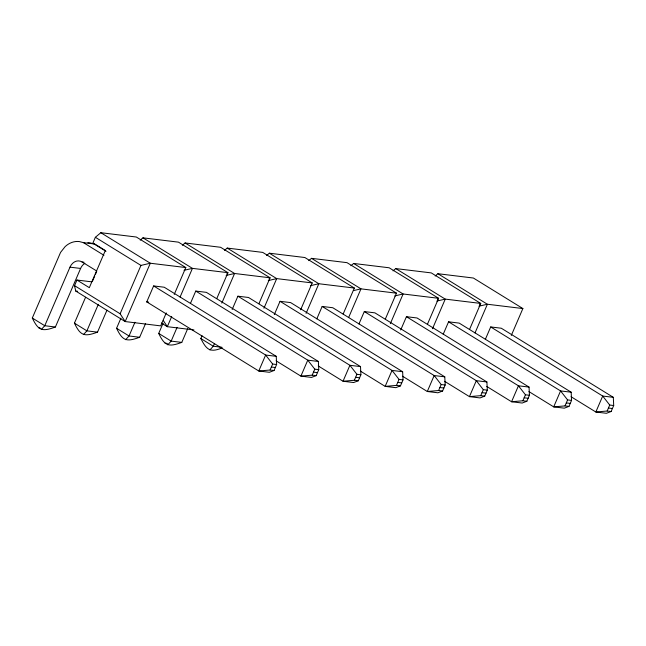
<?xml version="1.0" encoding="UTF-8"?>
<svg xmlns="http://www.w3.org/2000/svg" width="646" height="646" viewBox="0 0 646 646"><rect width="100%" height="100%" fill="white"/><g stroke="black" fill="none" stroke-linecap="round" stroke-linejoin="round"><path stroke-width="0.97" d="M84.836 263.366A11.095 8.858 -83.1 0 0 80.613 268.445L55.386 327.021C42.337 331.794 38.397 330.833 32.3 318.034L60.562 252.408L65.141 246.602A24.588 19.63 -83.1 0 1 79.329 241.564L83.439 242.638L94.058 243.93L106.017 251.302M84.012 262.219L82.082 261.985A11.095 8.858 -83.1 0 0 69.994 267.153L44.768 325.729L41.36 329.46M166.264 312.922L160.684 325.883L125.187 321.563L75.711 291.039L74.54 285.645L76.955 280.041L91.651 281.826M174.242 294.406L185.806 267.557L136.33 237.025L100.833 232.705L95.366 237.292L92.951 242.896L105.322 250.527L89.326 287.672L76.955 280.041M106.978 310.177L97.514 332.149C84.473 336.921 80.532 335.96 74.435 323.161L85.579 297.281M92.346 281.567L94.736 276.02M95.535 274.17L96.73 271.401M98.329 304.314L86.903 330.857L83.496 334.588M100.833 232.705L150.308 263.237L125.187 321.563L120.124 313.77L140.949 265.417L150.308 263.237L185.806 267.557M145.568 323.541L139.649 337.269C126.608 342.049 122.667 341.088 116.571 328.289L120.947 318.123M134.949 322.249L129.038 335.977L125.631 339.707M146.755 301.892L153.627 285.936L164.237 287.228L276.246 356.334L276.625 364.522L274.049 370.505L269.374 372.29L258.763 370.998L146.755 301.892L148.685 302.126M187.695 328.669L181.784 342.396C168.743 347.168 164.803 346.208 158.706 333.417L163.083 323.242M171.707 316.508L167.322 326.69L161.347 323.008M180.081 297.063L192.443 268.365L227.941 272.677L216.773 298.605M177.085 327.377L171.166 341.104L167.766 344.835M190.417 303.467L195.754 291.063L206.373 292.355L318.381 361.461L318.761 369.649L316.185 375.633L311.509 377.417L300.899 376.125L276.1 360.823M221.974 347.976C209.926 352.942 206.486 349.647 200.833 338.536L202.028 335.767M221.812 303.111L234.579 273.484L270.076 277.804L258.909 303.725M214.488 343.486L213.301 346.232L209.893 349.962M232.164 309.482L237.89 296.191L248.508 297.483L360.516 366.589L360.896 374.777L358.32 380.76L353.645 382.537L343.026 381.245L318.236 365.951M263.948 308.239L276.706 278.612L312.212 282.932L300.648 309.781M274.3 314.61L280.025 301.311L290.643 302.603L402.652 371.716L403.031 379.896L400.455 385.88L395.78 387.665L385.161 386.373L360.371 371.079M276.246 356.334L265.635 355.042L258.763 370.998L270.068 370.021L272.644 364.037L265.635 355.042L153.627 285.936M306.083 313.367L318.841 283.739L354.339 288.051L343.179 313.98M316.815 318.849L322.16 306.438L332.779 307.73L444.787 376.836L445.167 385.024L442.591 391.008L437.915 392.792L427.297 391.5L402.498 376.198M318.381 361.461L307.762 360.169L300.899 376.125L312.204 375.148L314.78 369.165L307.762 360.169L195.754 291.063M348.614 317.566L360.977 288.859L396.474 293.179L385.315 319.108M358.95 323.969L364.296 311.566L374.914 312.858L486.914 381.964L487.294 390.152L484.718 396.135L480.051 397.92L469.432 396.628L444.634 381.326M360.516 366.589L349.898 365.297L343.026 381.245L354.339 380.276L356.915 374.292L349.898 365.297L237.89 296.191M390.354 323.614L403.112 293.987L438.61 298.307L427.45 324.227M400.706 329.985L406.431 316.685L417.041 317.977L529.05 387.091L529.429 395.279L526.853 401.255L522.186 403.039L511.567 401.747L486.769 386.453M402.652 371.716L392.033 370.424L385.161 386.373L396.474 385.396L399.05 379.412L392.033 370.424L280.025 301.311M432.489 328.741L445.247 299.114L480.745 303.434L469.577 329.355M443.221 334.224L448.566 321.813L459.177 323.105L571.185 392.211L571.565 400.399L568.989 406.382L564.313 408.167L553.703 406.875L528.904 391.573M444.787 376.836L434.169 375.544L427.297 391.5L438.61 390.523L441.186 384.54L434.169 375.544L322.16 306.438M475.02 332.94L487.383 304.242L522.88 308.554L511.317 335.403M485.356 339.344L490.694 326.941L501.312 328.233L613.32 397.338L613.7 405.526L611.124 411.51L606.449 413.295L595.83 412.003L571.04 396.701M486.914 381.964L476.304 380.672L469.432 396.628L480.737 395.651L483.313 389.667L476.304 380.672L364.296 311.566M529.05 387.091L518.439 385.799L511.567 401.747L522.872 400.77L525.448 394.795L518.439 385.799L406.431 316.685M571.185 392.211L560.567 390.919L553.703 406.875L565.008 405.898L567.584 399.914L560.567 390.919L448.566 321.813M613.32 397.338L602.702 396.046L595.83 412.003L607.143 411.026L609.719 405.042L602.702 396.046L490.694 326.941M226.851 273.872L227.941 272.677L178.466 242.153L142.96 237.833L140.23 240.126M268.986 278.999L270.076 277.804L220.593 247.281L185.095 242.961L182.366 245.246M437.52 299.502L438.61 298.307L389.134 267.775L353.637 263.463L350.899 265.748M479.655 304.621L480.745 303.434L431.27 272.903L395.764 268.583L393.034 270.876M224.501 250.373L227.23 248.08L262.728 252.4L312.212 282.932M266.637 255.501L269.366 253.208L304.864 257.528L354.339 288.051M308.764 260.629L311.501 258.335L346.999 262.656L396.474 293.179M435.17 276.004L437.899 273.71L473.397 278.03L522.88 308.554M184.013 270.319L192.443 268.365L142.96 237.833M226.148 275.446L234.579 273.484L185.095 242.961M268.284 280.574L276.706 278.612L227.23 248.08M310.419 285.694L318.841 283.739L269.366 253.208M353.491 290.603L360.977 288.859L311.501 258.335M394.69 295.949L403.112 293.987L353.637 263.463M436.825 301.076L445.247 299.114L395.764 268.583M478.952 306.196L487.383 304.242L437.899 273.71M69.994 267.153L80.613 268.445M75.711 291.039L77.681 291.273M193.945 329.928L167.322 326.69L163.268 320.456M55.386 327.021L44.768 325.729L32.3 318.034M97.514 332.149L86.903 330.857L74.435 323.161M139.649 337.269L129.038 335.977L116.571 328.289M181.784 342.396L171.166 341.104L158.706 333.417M221.99 347.29L213.301 346.232L200.833 338.536M38.631 327.78L40.181 327.966M165.037 343.155L167.354 343.438M272.644 364.037L276.625 364.522M314.78 369.165L318.761 369.649M356.915 374.292L360.896 374.777M399.05 379.412L403.031 379.896M441.186 384.54L445.167 385.024M483.313 389.667L487.294 390.152M525.448 394.795L529.429 395.279M567.584 399.914L571.565 400.399M609.719 405.042L613.7 405.526M271.36 367.033L275.341 367.517M313.496 372.153L317.477 372.637M355.623 377.28L359.604 377.765M397.758 382.408L401.739 382.892M439.894 387.535L443.875 388.02M482.029 392.655L486.01 393.139M524.164 397.783L528.145 398.267M566.3 402.91L570.281 403.395M608.427 408.03L612.408 408.514M270.068 370.021L274.049 370.505M312.204 375.148L316.185 375.633M354.339 380.276L358.32 380.76M396.474 385.396L400.455 385.88M438.61 390.523L442.591 391.008M480.737 395.651L484.718 396.135M522.872 400.77L526.853 401.255M565.008 405.898L568.989 406.382M607.143 411.026L611.124 411.51M94.058 243.93L89.947 242.856A24.588 19.63 -83.1 0 0 87.824 242.743M95.366 237.292L140.949 265.417M83.439 242.638L103.941 255.283M82.082 261.985L96.399 270.819M74.54 285.645L120.124 313.77"/></g></svg>
